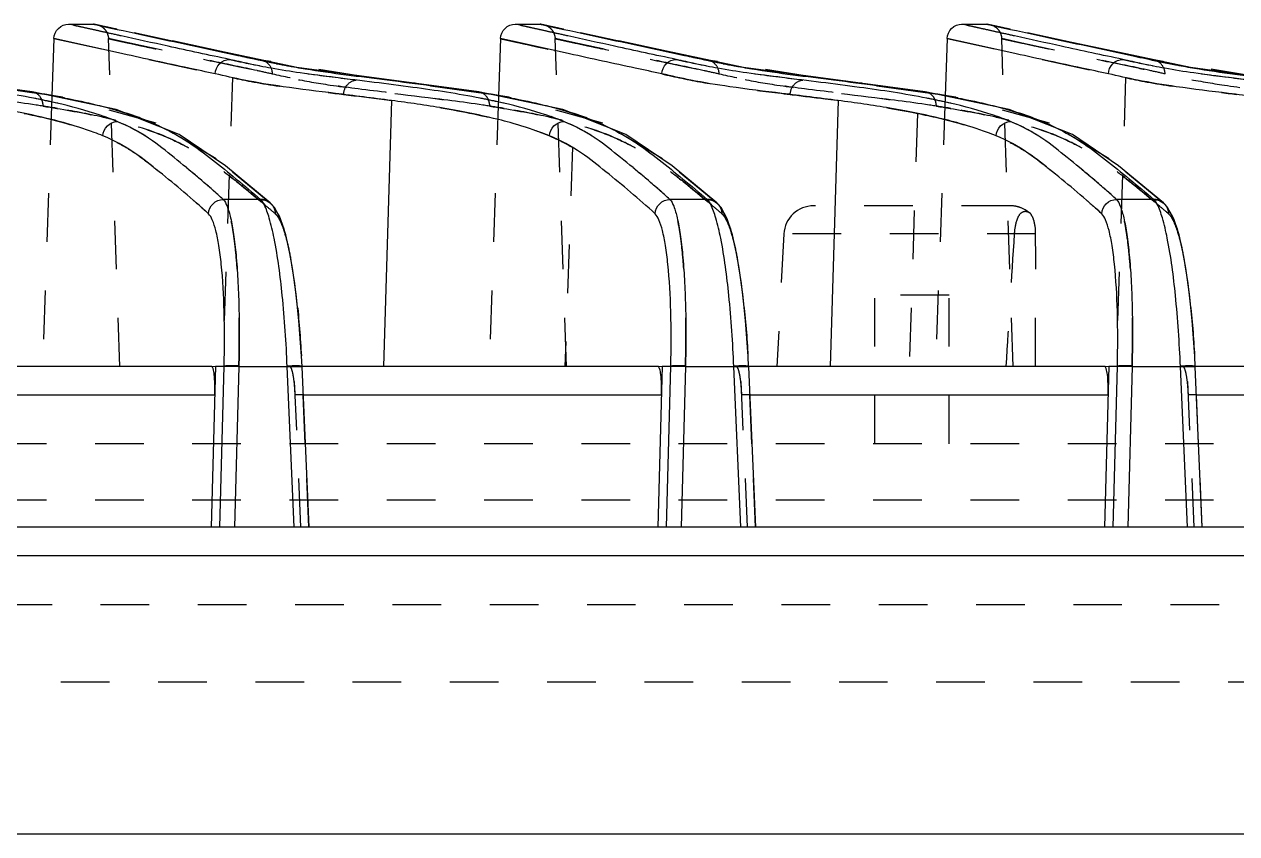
# Model space of a CAD drawing. Header units: millimetres. Extents: x -946 to 3963, y -10008 to 1396.
# Drawn here: x -6.55 to 34.17, y -150.87 to -123.67 of the extents above; entities that cross this region are included whole.
import ezdxf

# ---------------------------------------------------------------- set-up
doc = ezdxf.new("R2010")
doc.units = ezdxf.units.MM
doc.header["$LTSCALE"] = 16.335
doc.linetypes.add('HIDDEN', pattern=[0.2, 0.1, -0.1])
doc.layers.get('0').update_dxf_attribs({"linetype": 'CONTINUOUS'})
doc.layers.add('DEFAULT_2', color=8, linetype='HIDDEN')

msp = doc.modelspace()

# ---------------------------------------------------------------- linework, layer by layer
at = {"color": 7, "linetype": 'Continuous'}
for p, q in [((-5.057, -123.673), (-4.222, -123.673)), ((-4.81, -123.728), (-5.057, -123.673)), ((-4.28, -123.845), (-4.81, -123.728)), ((-3.998, -123.721), (-3.43, -123.845)), ((9.943, -123.673), (10.778, -123.673)), ((10.19, -123.728), (9.943, -123.673)), ((10.72, -123.845), (10.19, -123.728)), ((11.002, -123.721), (11.57, -123.845)), ((24.943, -123.673), (25.778, -123.673)), ((25.19, -123.728), (24.943, -123.673)), ((25.72, -123.845), (25.19, -123.728)), ((26.004, -123.721), (26.574, -123.845)), ((-5.556, -124.155), (-5.624, -126.087)), ((-5.305, -124.211), (-5.556, -124.155)), ((-4.181, -123.868), (-4.28, -123.845)), ((-3.293, -124.065), (-4.181, -123.868)), ((9.444, -124.155), (9.376, -126.087)), ((9.695, -124.211), (9.444, -124.155)), ((10.819, -123.868), (10.72, -123.845)), ((11.707, -124.065), (10.819, -123.868)), ((24.444, -124.155), (24.376, -126.087)), ((24.695, -124.211), (24.444, -124.155)), ((25.819, -123.868), (25.72, -123.845)), ((26.707, -124.065), (25.819, -123.868)), ((-4.997, -124.279), (-5.305, -124.211)), ((-3.237, -124.668), (-4.997, -124.279)), ((2.606, -125.123), (0.02, -124.579)), ((10.003, -124.279), (9.695, -124.211)), ((11.763, -124.668), (10.003, -124.279)), ((17.606, -125.123), (15.02, -124.579)), ((25.003, -124.279), (24.695, -124.211)), ((26.763, -124.668), (25.003, -124.279)), ((32.62, -125.125), (30.02, -124.579)), ((1.411, -124.877), (1.404, -124.876)), ((16.411, -124.877), (16.404, -124.876)), ((31.389, -124.872), (31.381, -124.871)), ((-6.289, -125.948), (-12.394, -125.123)), ((8.711, -125.948), (2.606, -125.123)), ((23.711, -125.948), (17.606, -125.123)), ((38.737, -125.953), (32.62, -125.125)), ((-6.29, -125.948), (-6.377, -125.945)), ((-5.623, -126.072), (-6.294, -125.978)), ((-6.29, -125.948), (-6.29, -125.948)), ((-3.468, -126.536), (-6.29, -125.948)), ((5.783, -126.236), (5.515, -135.172)), ((8.71, -125.948), (8.623, -125.945)), ((9.377, -126.072), (8.706, -125.978)), ((8.71, -125.948), (8.71, -125.948)), ((11.532, -126.536), (8.71, -125.948)), ((20.783, -126.236), (20.515, -135.172)), ((23.71, -125.948), (23.623, -125.945)), ((24.377, -126.072), (23.706, -125.978)), ((23.71, -125.948), (23.71, -125.948)), ((26.532, -126.536), (23.71, -125.948)), ((-1.349, -127.373), (-3.468, -126.536)), ((13.651, -127.373), (11.532, -126.536)), ((28.651, -127.373), (26.532, -126.536)), ((0.204, -128.433), (-1.349, -127.373)), ((15.204, -128.433), (13.651, -127.373)), ((30.204, -128.433), (28.651, -127.373)), ((1.711, -129.678), (0.204, -128.433)), ((16.711, -129.678), (15.204, -128.433)), ((31.711, -129.678), (30.204, -128.433)), ((1.384, -129.561), (0.13, -129.561)), ((1.703, -129.672), (1.711, -129.678)), ((16.384, -129.561), (15.13, -129.561)), ((16.703, -129.672), (16.711, -129.678)), ((31.384, -129.561), (30.13, -129.561)), ((31.703, -129.672), (31.711, -129.678)), ((-0.264, -135.172), (-12.222, -135.172)), ((-0.123, -135.162), (-0.272, -140.572)), ((-0.123, -135.162), (0.163, -135.162)), ((0.017, -140.572), (0.163, -135.162)), ((0.657, -135.173), (0.511, -140.572)), ((0.657, -135.173), (2.279, -135.173)), ((2.515, -140.572), (2.279, -135.173)), ((2.778, -135.168), (2.761, -134.822)), ((14.736, -135.172), (2.778, -135.172)), ((2.779, -135.179), (2.779, -135.179)), ((3.014, -140.572), (2.779, -135.179)), ((14.877, -135.162), (14.728, -140.572)), ((14.877, -135.162), (15.163, -135.162)), ((15.017, -140.572), (15.163, -135.162)), ((15.657, -135.173), (15.511, -140.572)), ((15.657, -135.173), (17.279, -135.173)), ((17.515, -140.572), (17.279, -135.173)), ((17.778, -135.168), (17.761, -134.822)), ((29.736, -135.172), (17.778, -135.172)), ((17.779, -135.179), (17.779, -135.179)), ((18.014, -140.572), (17.779, -135.179)), ((29.877, -135.162), (29.728, -140.572)), ((29.877, -135.162), (30.163, -135.162)), ((30.017, -140.572), (30.163, -135.162)), ((30.657, -135.173), (30.511, -140.572)), ((30.657, -135.173), (32.279, -135.173)), ((32.515, -140.572), (32.279, -135.173)), ((32.778, -135.168), (32.761, -134.822)), ((44.736, -135.172), (32.779, -135.172)), ((32.779, -135.179), (32.779, -135.179)), ((33.014, -140.572), (32.779, -135.179)), ((-12.18, -136.119), (-0.149, -136.119)), ((2.82, -136.119), (14.851, -136.119)), ((17.82, -136.119), (29.851, -136.119)), ((32.82, -136.119), (44.851, -136.119)), ((113.459, -140.572), (-62.541, -140.572)), ((-62.517, -141.519), (113.434, -141.519)), ((-169.738, -150.872), (312.413, -150.872))]:
    msp.add_line(p, q, dxfattribs=at)
for points in [[(2.177, -130.554), (2.017, -130.121), (1.821, -129.793), (1.703, -129.671)], [(17.177, -130.554), (17.017, -130.121), (16.821, -129.793), (16.703, -129.671)], [(32.177, -130.554), (32.017, -130.121), (31.821, -129.793), (31.703, -129.671)], [(2.761, -134.822), (2.687, -133.736), (2.585, -132.738), (2.463, -131.864), (2.325, -131.132), (2.177, -130.554)], [(17.761, -134.822), (17.687, -133.736), (17.585, -132.738), (17.463, -131.864), (17.325, -131.132), (17.177, -130.554)], [(32.761, -134.822), (32.687, -133.736), (32.585, -132.738), (32.463, -131.864), (32.325, -131.132), (32.177, -130.554)]]:
    msp.add_lwpolyline(points, dxfattribs=at)
for centre, radius, start, end in [((7.763, -95.279), 30.287, 258.8835, 259.586), ((22.763, -95.279), 30.287, 258.8835, 259.586), ((7.902, -94.512), 31.065, 259.5897, 260.7091), ((22.902, -94.512), 31.065, 259.5897, 260.7091), ((37.968, -94.163), 31.421, 259.6164, 260.7315), ((-12.058, -162.947), 37.436, 81.1189, 81.2704), ((-11.287, -158.095), 32.523, 79.3127, 81.1418), ((2.942, -162.947), 37.436, 81.1189, 81.2704), ((3.713, -158.095), 32.523, 79.3127, 81.1418), ((17.941, -162.948), 37.437, 81.1192, 81.2704), ((18.713, -158.096), 32.524, 79.3128, 81.1421)]:
    msp.add_arc(centre, radius, start, end, dxfattribs=at)
for points, knots in [([(-5.556, -124.155), (-5.552, -124.031), (-5.441, -123.774), (-5.182, -123.673), (-5.057, -123.673)], [0, 0, 0, 0, 0.500127, 1, 1, 1, 1]), ([(-4.222, -123.673), (-4.2, -123.673), (-4.126, -123.695), (-4.051, -123.709), (-3.998, -123.721)], [0, 0, 0, 0, 0.28563, 1, 1, 1, 1]), ([(9.444, -124.155), (9.448, -124.031), (9.559, -123.774), (9.818, -123.673), (9.943, -123.673)], [0, 0, 0, 0, 0.500126, 1, 1, 1, 1]), ([(10.778, -123.673), (10.8, -123.673), (10.874, -123.695), (10.949, -123.709), (11.002, -123.721)], [0, 0, 0, 0, 0.28563, 1, 1, 1, 1]), ([(24.444, -124.155), (24.448, -124.031), (24.559, -123.774), (24.818, -123.673), (24.943, -123.673)], [0, 0, 0, 0, 0.500127, 1, 1, 1, 1]), ([(25.778, -123.673), (25.8, -123.673), (25.875, -123.695), (25.95, -123.709), (26.004, -123.721)], [0, 0, 0, 0, 0.286029, 1, 1, 1, 1]), ([(-3.43, -123.845), (-2.897, -123.96), (-1.547, -124.258), (-0.193, -124.538), (0.624, -124.719)], [0, 0, 0, 0, 0.39435, 1, 1, 1, 1]), ([(0.342, -124.857), (-0.346, -124.708), (-1.559, -124.449), (-2.77, -124.181), (-3.293, -124.065)], [0, 0, 0, 0, 0.567555, 1, 1, 1, 1]), ([(11.57, -123.845), (12.103, -123.96), (13.453, -124.258), (14.807, -124.538), (15.624, -124.719)], [0, 0, 0, 0, 0.39435, 1, 1, 1, 1]), ([(15.342, -124.857), (14.654, -124.708), (13.441, -124.449), (12.23, -124.181), (11.707, -124.065)], [0, 0, 0, 0, 0.567555, 1, 1, 1, 1]), ([(26.574, -123.845), (27.109, -123.961), (28.463, -124.261), (29.82, -124.541), (30.641, -124.723)], [0, 0, 0, 0, 0.394217, 1, 1, 1, 1]), ([(30.342, -124.857), (29.654, -124.708), (28.441, -124.449), (27.23, -124.181), (26.707, -124.065)], [0, 0, 0, 0, 0.567555, 1, 1, 1, 1]), ([(-6.237, -126.158), (-6.986, -126.011), (-8.605, -125.765), (-10.626, -125.525), (-12.212, -125.322), (-13.183, -125.173), (-13.972, -125.012), (-14.439, -124.905), (-14.658, -124.857)], [0, 0, 0, 0, 0.268849, 0.575809, 0.716443, 0.831374, 0.921317, 1, 1, 1, 1]), ([(-0.14, -125.339), (-0.436, -125.275), (-1.469, -125.053), (-2.501, -124.83), (-3.237, -124.668)], [0, 0, 0, 0, 0.287003, 1, 1, 1, 1]), ([(-0.14, -125.339), (-0.134, -125.216), (-0.029, -124.967), (0.222, -124.859), (0.342, -124.857)], [0, 0, 0, 0, 0.505805, 1, 1, 1, 1]), ([(8.763, -126.158), (8.014, -126.011), (6.395, -125.765), (4.374, -125.525), (2.788, -125.322), (1.817, -125.173), (1.028, -125.012), (0.561, -124.905), (0.342, -124.857)], [0, 0, 0, 0, 0.268849, 0.575809, 0.716443, 0.831374, 0.921317, 1, 1, 1, 1]), ([(0.624, -124.719), (0.725, -124.741), (1.157, -124.838), (1.59, -124.931), (1.924, -124.997)], [0, 0, 0, 0, 0.231806, 1, 1, 1, 1]), ([(14.86, -125.339), (14.564, -125.275), (13.531, -125.053), (12.499, -124.83), (11.763, -124.668)], [0, 0, 0, 0, 0.287003, 1, 1, 1, 1]), ([(14.86, -125.339), (14.866, -125.216), (14.971, -124.967), (15.222, -124.859), (15.342, -124.857)], [0, 0, 0, 0, 0.505805, 1, 1, 1, 1]), ([(23.763, -126.158), (23.013, -126.011), (21.395, -125.765), (19.373, -125.525), (17.788, -125.322), (16.817, -125.173), (16.028, -125.012), (15.561, -124.905), (15.342, -124.857)], [0, 0, 0, 0, 0.268854, 0.575814, 0.716446, 0.831375, 0.921317, 1, 1, 1, 1]), ([(15.624, -124.719), (15.725, -124.741), (16.157, -124.838), (16.59, -124.931), (16.924, -124.997)], [0, 0, 0, 0, 0.231806, 1, 1, 1, 1]), ([(29.86, -125.339), (29.564, -125.275), (28.531, -125.053), (27.499, -124.83), (26.763, -124.668)], [0, 0, 0, 0, 0.287003, 1, 1, 1, 1]), ([(29.86, -125.339), (29.866, -125.216), (29.971, -124.967), (30.222, -124.859), (30.342, -124.857)], [0, 0, 0, 0, 0.505805, 1, 1, 1, 1]), ([(38.789, -126.163), (38.039, -126.015), (36.417, -125.768), (34.391, -125.527), (32.799, -125.324), (31.824, -125.174), (31.03, -125.012), (30.562, -124.905), (30.342, -124.857)], [0, 0, 0, 0, 0.268169, 0.575167, 0.716046, 0.831239, 0.92129, 1, 1, 1, 1]), ([(30.641, -124.723), (30.765, -124.75), (31.318, -124.874), (31.873, -124.99), (32.305, -125.069)], [0, 0, 0, 0, 0.224691, 1, 1, 1, 1]), ([(-12.113, -125.17), (-11.202, -125.319), (-9.284, -125.542), (-7.373, -125.805), (-6.377, -125.945)], [0, 0, 0, 0, 0.478545, 1, 1, 1, 1]), ([(5.782, -126.235), (5.155, -126.152), (3.941, -126.003), (2.287, -125.803), (0.94, -125.584), (0.185, -125.41), (-0.14, -125.339)], [0, 0, 0, 0, 0.316917, 0.612326, 0.833562, 1, 1, 1, 1]), ([(2.887, -125.17), (3.798, -125.319), (5.716, -125.542), (7.627, -125.805), (8.623, -125.945)], [0, 0, 0, 0, 0.478545, 1, 1, 1, 1]), ([(20.782, -126.235), (20.155, -126.152), (18.941, -126.003), (17.287, -125.803), (15.94, -125.584), (15.185, -125.41), (14.86, -125.339)], [0, 0, 0, 0, 0.316917, 0.612326, 0.833562, 1, 1, 1, 1]), ([(17.887, -125.17), (18.798, -125.319), (20.716, -125.542), (22.627, -125.805), (23.623, -125.945)], [0, 0, 0, 0, 0.478545, 1, 1, 1, 1]), ([(35.782, -126.235), (35.155, -126.152), (33.941, -126.003), (32.287, -125.803), (30.94, -125.584), (30.185, -125.41), (29.86, -125.339)], [0, 0, 0, 0, 0.316917, 0.612326, 0.833561, 1, 1, 1, 1]), ([(32.907, -125.173), (33.821, -125.323), (35.74, -125.545), (37.653, -125.809), (38.65, -125.949)], [0, 0, 0, 0, 0.479095, 1, 1, 1, 1]), ([(-5.292, -126.363), (-5.366, -126.345), (-5.68, -126.272), (-5.996, -126.205), (-6.237, -126.158)], [0, 0, 0, 0, 0.237703, 1, 1, 1, 1]), ([(-5.256, -126.136), (-5.133, -126.159), (-4.679, -126.249), (-4.226, -126.352), (-3.899, -126.437)], [0, 0, 0, 0, 0.269618, 1, 1, 1, 1]), ([(8.023, -126.584), (7.854, -126.552), (7.11, -126.419), (6.361, -126.312), (5.782, -126.235)], [0, 0, 0, 0, 0.227666, 1, 1, 1, 1]), ([(9.708, -126.363), (9.634, -126.345), (9.32, -126.272), (9.004, -126.205), (8.763, -126.158)], [0, 0, 0, 0, 0.237703, 1, 1, 1, 1]), ([(9.744, -126.136), (9.867, -126.159), (10.321, -126.249), (10.774, -126.352), (11.101, -126.437)], [0, 0, 0, 0, 0.269618, 1, 1, 1, 1]), ([(23.023, -126.584), (22.854, -126.552), (22.11, -126.419), (21.361, -126.312), (20.782, -126.235)], [0, 0, 0, 0, 0.227666, 1, 1, 1, 1]), ([(24.708, -126.363), (24.634, -126.345), (24.32, -126.272), (24.004, -126.205), (23.763, -126.158)], [0, 0, 0, 0, 0.237701, 1, 1, 1, 1]), ([(24.744, -126.136), (24.867, -126.159), (25.321, -126.249), (25.774, -126.352), (26.101, -126.437)], [0, 0, 0, 0, 0.269618, 1, 1, 1, 1]), ([(-5.231, -126.979), (-5.362, -126.943), (-5.939, -126.793), (-6.523, -126.669), (-6.977, -126.584)], [0, 0, 0, 0, 0.226596, 1, 1, 1, 1]), ([(-3.426, -126.943), (-3.557, -126.889), (-4.166, -126.657), (-4.796, -126.481), (-5.292, -126.363)], [0, 0, 0, 0, 0.217484, 1, 1, 1, 1]), ([(-3.899, -126.437), (-3.79, -126.465), (-3.389, -126.574), (-2.994, -126.7), (-2.71, -126.804)], [0, 0, 0, 0, 0.272323, 1, 1, 1, 1]), ([(9.769, -126.979), (9.638, -126.943), (9.061, -126.793), (8.477, -126.669), (8.023, -126.584)], [0, 0, 0, 0, 0.226596, 1, 1, 1, 1]), ([(11.574, -126.943), (11.443, -126.889), (10.834, -126.657), (10.204, -126.481), (9.708, -126.363)], [0, 0, 0, 0, 0.217484, 1, 1, 1, 1]), ([(11.101, -126.437), (11.21, -126.465), (11.611, -126.574), (12.006, -126.7), (12.29, -126.804)], [0, 0, 0, 0, 0.272323, 1, 1, 1, 1]), ([(24.769, -126.979), (24.638, -126.943), (24.061, -126.793), (23.477, -126.669), (23.023, -126.584)], [0, 0, 0, 0, 0.226596, 1, 1, 1, 1]), ([(26.574, -126.943), (26.443, -126.889), (25.834, -126.657), (25.204, -126.481), (24.708, -126.363)], [0, 0, 0, 0, 0.217484, 1, 1, 1, 1]), ([(26.101, -126.437), (26.21, -126.465), (26.611, -126.574), (27.006, -126.7), (27.29, -126.804)], [0, 0, 0, 0, 0.272323, 1, 1, 1, 1]), ([(-3.912, -127.423), (-4.008, -127.383), (-4.441, -127.213), (-4.885, -127.075), (-5.231, -126.979)], [0, 0, 0, 0, 0.225465, 1, 1, 1, 1]), ([(-3.912, -127.423), (-3.905, -127.3), (-3.797, -127.053), (-3.547, -126.946), (-3.426, -126.943)], [0, 0, 0, 0, 0.504014, 1, 1, 1, 1]), ([(0.13, -129.561), (-0.14, -129.313), (-0.682, -128.834), (-1.513, -128.159), (-2.376, -127.456), (-3.049, -127.098), (-3.426, -126.943)], [0, 0, 0, 0, 0.248202, 0.489414, 0.72395, 1, 1, 1, 1]), ([(-2.71, -126.804), (-2.653, -126.825), (-2.437, -126.907), (-2.224, -126.997), (-2.069, -127.068)], [0, 0, 0, 0, 0.263344, 1, 1, 1, 1]), ([(11.088, -127.423), (10.992, -127.383), (10.559, -127.213), (10.115, -127.075), (9.769, -126.979)], [0, 0, 0, 0, 0.225465, 1, 1, 1, 1]), ([(11.088, -127.423), (11.095, -127.3), (11.203, -127.053), (11.453, -126.946), (11.574, -126.943)], [0, 0, 0, 0, 0.504014, 1, 1, 1, 1]), ([(15.13, -129.561), (14.86, -129.313), (14.318, -128.834), (13.487, -128.159), (12.624, -127.456), (11.951, -127.098), (11.574, -126.943)], [0, 0, 0, 0, 0.248202, 0.489414, 0.72395, 1, 1, 1, 1]), ([(12.29, -126.804), (12.347, -126.825), (12.563, -126.907), (12.776, -126.997), (12.931, -127.068)], [0, 0, 0, 0, 0.263344, 1, 1, 1, 1]), ([(26.088, -127.423), (25.992, -127.383), (25.559, -127.213), (25.115, -127.075), (24.769, -126.979)], [0, 0, 0, 0, 0.225465, 1, 1, 1, 1]), ([(26.088, -127.423), (26.095, -127.3), (26.203, -127.053), (26.453, -126.946), (26.574, -126.943)], [0, 0, 0, 0, 0.504014, 1, 1, 1, 1]), ([(30.13, -129.561), (29.86, -129.313), (29.318, -128.834), (28.487, -128.159), (27.624, -127.456), (26.951, -127.098), (26.574, -126.943)], [0, 0, 0, 0, 0.248202, 0.489414, 0.72395, 1, 1, 1, 1]), ([(27.29, -126.804), (27.347, -126.825), (27.563, -126.907), (27.776, -126.997), (27.931, -127.068)], [0, 0, 0, 0, 0.263344, 1, 1, 1, 1]), ([(-0.364, -130.039), (-0.634, -129.791), (-1.177, -129.312), (-2.007, -128.638), (-2.868, -127.937), (-3.537, -127.579), (-3.912, -127.423)], [0, 0, 0, 0, 0.24859, 0.490225, 0.724923, 1, 1, 1, 1]), ([(-2.069, -127.068), (-1.72, -127.228), (-1.082, -127.581), (-0.226, -128.223), (0.58, -128.879), (1.117, -129.327), (1.384, -129.561)], [0, 0, 0, 0, 0.269558, 0.509562, 0.750407, 1, 1, 1, 1]), ([(14.636, -130.039), (14.366, -129.791), (13.823, -129.312), (12.993, -128.638), (12.132, -127.937), (11.463, -127.579), (11.088, -127.423)], [0, 0, 0, 0, 0.24859, 0.490225, 0.724923, 1, 1, 1, 1]), ([(12.931, -127.068), (13.28, -127.228), (13.918, -127.581), (14.774, -128.223), (15.58, -128.879), (16.117, -129.327), (16.384, -129.561)], [0, 0, 0, 0, 0.269558, 0.509562, 0.750407, 1, 1, 1, 1]), ([(29.636, -130.039), (29.366, -129.791), (28.823, -129.312), (27.993, -128.638), (27.132, -127.937), (26.463, -127.579), (26.088, -127.423)], [0, 0, 0, 0, 0.24859, 0.490225, 0.724923, 1, 1, 1, 1]), ([(27.931, -127.068), (28.28, -127.228), (28.918, -127.581), (29.774, -128.223), (30.58, -128.879), (31.117, -129.327), (31.384, -129.561)], [0, 0, 0, 0, 0.269558, 0.509562, 0.750407, 1, 1, 1, 1]), ([(-0.364, -130.039), (-0.357, -129.916), (-0.246, -129.667), (0.007, -129.563), (0.13, -129.561)], [0, 0, 0, 0, 0.500358, 1, 1, 1, 1]), ([(0.13, -129.561), (0.191, -129.622), (0.287, -129.831), (0.396, -130.222), (0.491, -130.772), (0.57, -131.462), (0.627, -132.273), (0.676, -133.524), (0.673, -134.501), (0.657, -135.173)], [0, 0, 0, 0, 0.045467, 0.117394, 0.215709, 0.339179, 0.484153, 0.645348, 1, 1, 1, 1]), ([(1.505, -129.733), (1.495, -129.715), (1.461, -129.654), (1.42, -129.595), (1.384, -129.561)], [0, 0, 0, 0, 0.294118, 1, 1, 1, 1]), ([(1.384, -129.561), (1.411, -129.561), (1.525, -129.57), (1.636, -129.617), (1.703, -129.672)], [0, 0, 0, 0, 0.239041, 1, 1, 1, 1]), ([(1.839, -130.861), (1.793, -130.634), (1.705, -130.251), (1.579, -129.876), (1.505, -129.733)], [0, 0, 0, 0, 0.589777, 1, 1, 1, 1]), ([(14.636, -130.039), (14.643, -129.916), (14.754, -129.667), (15.007, -129.563), (15.13, -129.561)], [0, 0, 0, 0, 0.500358, 1, 1, 1, 1]), ([(15.13, -129.561), (15.191, -129.622), (15.287, -129.831), (15.396, -130.222), (15.491, -130.772), (15.57, -131.462), (15.627, -132.273), (15.676, -133.524), (15.673, -134.501), (15.657, -135.173)], [0, 0, 0, 0, 0.045467, 0.117394, 0.215709, 0.339179, 0.484153, 0.645348, 1, 1, 1, 1]), ([(16.505, -129.733), (16.495, -129.715), (16.461, -129.654), (16.42, -129.595), (16.384, -129.561)], [0, 0, 0, 0, 0.294118, 1, 1, 1, 1]), ([(16.384, -129.561), (16.411, -129.561), (16.525, -129.57), (16.636, -129.617), (16.703, -129.672)], [0, 0, 0, 0, 0.239041, 1, 1, 1, 1]), ([(16.839, -130.861), (16.793, -130.634), (16.705, -130.251), (16.579, -129.876), (16.505, -129.733)], [0, 0, 0, 0, 0.589777, 1, 1, 1, 1]), ([(29.636, -130.039), (29.643, -129.916), (29.754, -129.667), (30.007, -129.563), (30.13, -129.561)], [0, 0, 0, 0, 0.500358, 1, 1, 1, 1]), ([(30.13, -129.561), (30.191, -129.622), (30.287, -129.831), (30.396, -130.222), (30.491, -130.772), (30.57, -131.462), (30.627, -132.273), (30.676, -133.524), (30.673, -134.501), (30.657, -135.173)], [0, 0, 0, 0, 0.045467, 0.117394, 0.215709, 0.339179, 0.484153, 0.645348, 1, 1, 1, 1]), ([(31.384, -129.561), (31.411, -129.561), (31.525, -129.57), (31.636, -129.617), (31.703, -129.672)], [0, 0, 0, 0, 0.239041, 1, 1, 1, 1]), ([(31.5, -129.724), (31.491, -129.707), (31.458, -129.649), (31.419, -129.593), (31.384, -129.561)], [0, 0, 0, 0, 0.292687, 1, 1, 1, 1]), ([(31.839, -130.861), (31.793, -130.631), (31.704, -130.246), (31.576, -129.867), (31.5, -129.724)], [0, 0, 0, 0, 0.591447, 1, 1, 1, 1]), ([(0.163, -135.162), (0.178, -134.548), (0.181, -133.405), (0.108, -132.049), (-0.004, -131.144), (-0.1, -130.643), (-0.208, -130.284), (-0.307, -130.096), (-0.365, -130.039)], [0, 0, 0, 0, 0.354503, 0.659741, 0.782637, 0.881127, 0.953254, 1, 1, 1, 1]), ([(15.163, -135.162), (15.178, -134.548), (15.181, -133.405), (15.108, -132.049), (14.996, -131.144), (14.9, -130.643), (14.792, -130.284), (14.693, -130.096), (14.635, -130.039)], [0, 0, 0, 0, 0.354503, 0.659741, 0.782637, 0.881127, 0.953254, 1, 1, 1, 1]), ([(30.163, -135.162), (30.178, -134.548), (30.181, -133.405), (30.108, -132.049), (29.996, -131.144), (29.9, -130.643), (29.792, -130.284), (29.693, -130.096), (29.635, -130.039)], [0, 0, 0, 0, 0.354503, 0.659741, 0.782637, 0.881127, 0.953254, 1, 1, 1, 1]), ([(2.279, -135.173), (2.247, -134.375), (2.15, -132.932), (1.966, -131.495), (1.839, -130.861)], [0, 0, 0, 0, 0.552233, 1, 1, 1, 1]), ([(17.279, -135.173), (17.247, -134.375), (17.15, -132.932), (16.966, -131.495), (16.839, -130.861)], [0, 0, 0, 0, 0.552233, 1, 1, 1, 1]), ([(32.279, -135.173), (32.247, -134.375), (32.15, -132.932), (31.966, -131.495), (31.839, -130.861)], [0, 0, 0, 0, 0.552233, 1, 1, 1, 1]), ([(-0.149, -136.119), (-0.146, -135.997), (-0.146, -135.771), (-0.163, -135.479), (-0.195, -135.287), (-0.228, -135.196), (-0.253, -135.172), (-0.264, -135.172)], [0, 0, 0, 0, 0.37769, 0.694682, 0.906647, 0.966633, 1, 1, 1, 1]), ([(0.657, -135.15), (0.601, -135.148), (0.493, -135.147), (0.345, -135.147), (0.237, -135.153), (0.18, -135.156), (0.163, -135.162)], [0, 0, 0, 0, 0.340385, 0.65881, 0.889712, 1, 1, 1, 1]), ([(2.778, -135.168), (2.778, -135.164), (2.76, -135.162), (2.735, -135.158), (2.685, -135.155), (2.592, -135.153), (2.453, -135.155), (2.338, -135.158), (2.279, -135.161)], [0, 0, 0, 0, 0.021445, 0.079467, 0.175833, 0.30753, 0.643365, 1, 1, 1, 1]), ([(14.851, -136.119), (14.854, -135.997), (14.854, -135.771), (14.837, -135.479), (14.805, -135.287), (14.772, -135.196), (14.747, -135.172), (14.736, -135.172)], [0, 0, 0, 0, 0.37769, 0.694682, 0.906647, 0.966633, 1, 1, 1, 1]), ([(15.657, -135.15), (15.601, -135.148), (15.493, -135.147), (15.345, -135.147), (15.237, -135.153), (15.18, -135.156), (15.163, -135.162)], [0, 0, 0, 0, 0.340385, 0.65881, 0.889712, 1, 1, 1, 1]), ([(17.778, -135.168), (17.778, -135.164), (17.76, -135.162), (17.735, -135.158), (17.685, -135.155), (17.592, -135.153), (17.453, -135.155), (17.338, -135.158), (17.279, -135.161)], [0, 0, 0, 0, 0.021445, 0.079467, 0.175833, 0.30753, 0.643365, 1, 1, 1, 1]), ([(29.851, -136.119), (29.854, -135.997), (29.854, -135.771), (29.837, -135.479), (29.805, -135.287), (29.772, -135.196), (29.747, -135.172), (29.736, -135.172)], [0, 0, 0, 0, 0.37769, 0.694682, 0.906647, 0.966633, 1, 1, 1, 1]), ([(30.657, -135.15), (30.601, -135.148), (30.493, -135.147), (30.345, -135.147), (30.237, -135.153), (30.18, -135.156), (30.163, -135.162)], [0, 0, 0, 0, 0.340385, 0.65881, 0.889712, 1, 1, 1, 1]), ([(32.778, -135.168), (32.778, -135.164), (32.76, -135.162), (32.735, -135.158), (32.685, -135.155), (32.592, -135.153), (32.453, -135.155), (32.338, -135.158), (32.279, -135.161)], [0, 0, 0, 0, 0.021445, 0.079467, 0.175833, 0.30753, 0.643365, 1, 1, 1, 1])]:
    msp.add_open_spline(points, degree=3, knots=knots, dxfattribs=at)
at = {"layer": 'DEFAULT_2', "color": 8, "linetype": 'HIDDEN'}
for p, q in [((-4.222, -123.673), (-4.121, -123.684)), ((-1.268, -124.304), (-4.121, -123.684)), ((10.778, -123.673), (10.879, -123.684)), ((13.732, -124.304), (10.879, -123.684)), ((25.778, -123.673), (25.879, -123.684)), ((28.738, -124.305), (25.879, -123.684)), ((-5.556, -124.155), (0.434, -125.466)), ((-3.338, -135.172), (-3.723, -124.155)), ((-3.059, -124.3), (-3.723, -124.155)), ((0.02, -124.579), (-1.781, -124.192)), ((11.662, -135.172), (11.277, -124.155)), ((11.941, -124.3), (11.277, -124.155)), ((15.02, -124.579), (13.219, -124.192)), ((24.444, -124.155), (30.434, -125.466)), ((26.662, -135.172), (26.277, -124.155)), ((26.907, -124.293), (26.277, -124.155)), ((30.02, -124.579), (28.209, -124.19)), ((1.404, -124.876), (1.302, -124.865)), ((4.953, -125.451), (1.404, -124.876)), ((16.404, -124.876), (16.302, -124.865)), ((19.953, -125.451), (16.404, -124.876)), ((31.381, -124.871), (31.278, -124.86)), ((34.926, -125.447), (31.382, -124.871)), ((-6.294, -125.978), (-10.047, -125.451)), ((0.44, -125.466), (0.115, -135.172)), ((8.706, -125.978), (4.953, -125.451)), ((23.706, -125.978), (19.953, -125.451)), ((30.44, -125.466), (30.115, -135.172)), ((-5.624, -126.087), (-5.941, -135.172)), ((-5.269, -126.122), (-5.623, -126.072)), ((-2.122, -127), (-5.269, -126.122)), ((9.376, -126.087), (9.059, -135.172)), ((9.731, -126.122), (9.377, -126.072)), ((12.878, -127), (9.731, -126.122)), ((24.376, -126.087), (24.059, -135.172)), ((24.731, -126.122), (24.377, -126.072)), ((27.878, -127), (24.731, -126.122)), ((-0.11, -128.191), (-2.122, -127)), ((14.89, -128.191), (12.878, -127)), ((23.445, -126.668), (23.173, -135.172)), ((29.89, -128.191), (27.878, -127)), ((11.857, -127.806), (11.604, -135.172)), ((1.712, -129.679), (-0.11, -128.191)), ((16.712, -129.679), (14.89, -128.191)), ((31.712, -129.679), (29.89, -128.191)), ((1.701, -129.669), (1.711, -129.679)), ((1.85, -129.829), (1.701, -129.669)), ((16.701, -129.669), (16.711, -129.679)), ((16.85, -129.829), (16.701, -129.669)), ((26.562, -129.772), (19.96, -129.772)), ((31.85, -129.829), (31.701, -129.669)), ((31.701, -129.669), (31.711, -129.679)), ((18.961, -130.719), (18.728, -135.172)), ((27.417, -130.719), (18.961, -130.719)), ((22.011, -137.772), (22.011, -132.772)), ((24.511, -132.772), (22.011, -132.772)), ((24.511, -137.772), (24.511, -132.772)), ((2.761, -134.822), (2.753, -134.678)), ((17.761, -134.822), (17.753, -134.678)), ((32.761, -134.822), (32.753, -134.678)), ((-0.264, -135.172), (-0.123, -135.162)), ((-0.123, -135.162), (0.163, -135.162)), ((0.163, -135.162), (0.657, -135.173)), ((2.279, -135.173), (2.365, -135.172)), ((2.279, -135.173), (2.778, -135.172)), ((2.74, -140.572), (2.507, -135.173)), ((2.773, -135.173), (2.507, -135.173)), ((2.886, -137.772), (2.773, -135.173)), ((2.773, -135.183), (2.779, -135.179)), ((2.773, -135.183), (2.779, -135.179)), ((14.736, -135.172), (14.877, -135.162)), ((14.877, -135.162), (15.163, -135.162)), ((15.163, -135.162), (15.657, -135.173)), ((17.279, -135.173), (17.365, -135.172)), ((17.279, -135.173), (17.778, -135.172)), ((17.74, -140.572), (17.507, -135.173)), ((17.773, -135.173), (17.507, -135.173)), ((17.886, -137.772), (17.773, -135.173)), ((17.773, -135.183), (17.779, -135.179)), ((17.773, -135.183), (17.779, -135.179)), ((29.736, -135.172), (29.877, -135.162)), ((29.877, -135.162), (30.163, -135.162)), ((30.163, -135.162), (30.657, -135.173)), ((32.279, -135.173), (32.365, -135.172)), ((32.279, -135.173), (32.779, -135.172)), ((32.74, -140.572), (32.507, -135.173)), ((32.773, -135.173), (32.507, -135.173)), ((32.886, -137.772), (32.773, -135.173)), ((32.773, -135.183), (32.779, -135.179)), ((32.773, -135.183), (32.779, -135.179)), ((2.82, -136.119), (2.548, -136.119)), ((17.82, -136.119), (17.548, -136.119)), ((32.82, -136.119), (32.548, -136.119)), ((141.207, -137.772), (-150.426, -137.772)), ((3.009, -140.572), (2.886, -137.772)), ((18.009, -140.572), (17.886, -137.772)), ((33.009, -140.572), (32.886, -137.772)), ((141.207, -139.667), (-84.794, -139.667)), ((-167.336, -143.172), (243.857, -143.172)), ((-162.139, -145.772), (238.661, -145.772))]:
    msp.add_line(p, q, dxfattribs=at)
for points in [[(2.753, -134.678), (2.663, -133.469), (2.541, -132.387), (2.395, -131.474), (2.233, -130.749), (2.058, -130.216), (1.85, -129.829)], [(17.753, -134.678), (17.663, -133.469), (17.541, -132.387), (17.395, -131.474), (17.233, -130.749), (17.058, -130.216), (16.85, -129.829)], [(32.753, -134.678), (32.663, -133.469), (32.541, -132.387), (32.395, -131.474), (32.233, -130.749), (32.058, -130.216), (31.85, -129.829)]]:
    msp.add_lwpolyline(points, dxfattribs=at)
for centre, radius, start, end in [((-10.217, -177.869), 53.876, 77.1248, 77.684), ((4.816, -177.721), 53.725, 77.1243, 77.677), ((20.236, -175.78), 51.739, 77.124, 77.7095), ((-11.908, -165.389), 39.423, 80.5494, 81.5961), ((3.092, -165.389), 39.423, 80.5494, 81.5961), ((18.091, -165.391), 39.425, 80.5495, 81.5964), ((1.394, -130.047), 0.486, 50.9434, 91.174), ((-69.264, -213.217), 109.452, 49.45931, 49.65212), ((16.394, -130.047), 0.486, 50.9434, 91.174), ((-54.264, -213.217), 109.452, 49.45931, 49.65212), ((19.96, -130.772), 1, 90, 177), ((26.562, -130.772), 1, 46.5, 90), ((31.394, -130.047), 0.486, 50.9434, 91.174), ((-39.264, -213.217), 109.452, 49.45931, 49.65212), ((524.258, -164.074), 498.677, 176.16483, 176.67738), ((501.736, -162.666), 476.111, 176.15268, 176.68953), ((-470.402, -132.183), 497.821, 359.65602, 0.16846), ((-444.054, -132.224), 471.473, 359.6417, 0.18278)]:
    msp.add_arc(centre, radius, start, end, dxfattribs=at)
for points, knots in [([(-3.294, -124.065), (-3.467, -124.027), (-3.766, -123.96), (-4.168, -123.87), (-4.484, -123.801), (-4.713, -123.749), (-4.917, -123.706), (-4.965, -123.69), (-5.068, -123.673), (-5.057, -123.673)], [0, 0, 0, 0, 0.294165, 0.509214, 0.686638, 0.823569, 0.92137, 0.980737, 1, 1, 1, 1]), ([(-3.43, -123.845), (-3.511, -123.828), (-3.658, -123.796), (-3.856, -123.752), (-4.009, -123.72), (-4.118, -123.694), (-4.185, -123.683), (-4.213, -123.673), (-4.221, -123.673)], [0, 0, 0, 0, 0.308301, 0.556967, 0.750599, 0.889068, 0.972245, 1, 1, 1, 1]), ([(-4.119, -123.685), (-4.055, -123.699), (-3.93, -123.751), (-3.836, -123.849), (-3.801, -123.906)], [0, 0, 0, 0, 0.496405, 1, 1, 1, 1]), ([(11.706, -124.065), (11.533, -124.027), (11.234, -123.96), (10.832, -123.87), (10.516, -123.801), (10.287, -123.749), (10.083, -123.706), (10.035, -123.69), (9.932, -123.673), (9.943, -123.673)], [0, 0, 0, 0, 0.294165, 0.509214, 0.686638, 0.823569, 0.92137, 0.980737, 1, 1, 1, 1]), ([(11.57, -123.845), (11.489, -123.828), (11.342, -123.796), (11.144, -123.752), (10.991, -123.72), (10.882, -123.694), (10.815, -123.683), (10.787, -123.673), (10.779, -123.673)], [0, 0, 0, 0, 0.308301, 0.556967, 0.750599, 0.889068, 0.972245, 1, 1, 1, 1]), ([(10.881, -123.685), (10.945, -123.699), (11.07, -123.751), (11.164, -123.849), (11.199, -123.906)], [0, 0, 0, 0, 0.496405, 1, 1, 1, 1]), ([(26.707, -124.065), (26.533, -124.027), (26.234, -123.96), (25.832, -123.87), (25.516, -123.801), (25.287, -123.749), (25.083, -123.706), (25.035, -123.69), (24.932, -123.673), (24.943, -123.673)], [0, 0, 0, 0, 0.294167, 0.509215, 0.686639, 0.823569, 0.92137, 0.980737, 1, 1, 1, 1]), ([(26.574, -123.846), (26.57, -123.845), (26.487, -123.827), (26.338, -123.795), (26.142, -123.752), (25.99, -123.72), (25.881, -123.694), (25.815, -123.683), (25.787, -123.673), (25.779, -123.673)], [0, 0, 0, 0, 0.014268, 0.315012, 0.561271, 0.753025, 0.890149, 0.972516, 1, 1, 1, 1]), ([(25.881, -123.685), (25.945, -123.699), (26.07, -123.751), (26.164, -123.849), (26.199, -123.906)], [0, 0, 0, 0, 0.4964, 1, 1, 1, 1]), ([(-18.723, -124.155), (-18.723, -124.155), (-18.716, -124.158), (-18.711, -124.157), (-18.696, -124.162), (-18.667, -124.167), (-18.617, -124.179), (-18.54, -124.195), (-18.442, -124.217), (-18.322, -124.243), (-18.18, -124.274), (-17.947, -124.325), (-17.603, -124.399), (-17.127, -124.503), (-16.567, -124.625), (-15.919, -124.766), (-15.18, -124.925), (-14.356, -125.096), (-13.463, -125.287), (-12.436, -125.528), (-11.136, -125.746), (-8.926, -126.023), (-7.137, -126.237), (-5.917, -126.425)], [0, 0, 0, 0, 0.000215, 0.00086, 0.001936, 0.003441, 0.007742, 0.013762, 0.021499, 0.030954, 0.042125, 0.055003, 0.085821, 0.123289, 0.167304, 0.21802, 0.275957, 0.34164, 0.411913, 0.486503, 0.584798, 0.715451, 1, 1, 1, 1]), ([(-3.801, -123.906), (-3.789, -123.925), (-3.748, -124.003), (-3.725, -124.091), (-3.723, -124.155)], [0, 0, 0, 0, 0.261141, 1, 1, 1, 1]), ([(-3.723, -124.155), (-3.723, -124.154), (-3.716, -124.158), (-3.711, -124.157), (-3.696, -124.162), (-3.667, -124.167), (-3.617, -124.179), (-3.54, -124.195), (-3.442, -124.217), (-3.322, -124.243), (-3.18, -124.274), (-2.947, -124.325), (-2.603, -124.399), (-2.127, -124.503), (-1.567, -124.625), (-0.919, -124.766), (-0.18, -124.925), (0.644, -125.096), (1.537, -125.287), (2.564, -125.528), (3.864, -125.746), (6.074, -126.023), (7.863, -126.237), (9.083, -126.425)], [0, 0, 0, 0, 0.000215, 0.00086, 0.001936, 0.003441, 0.007742, 0.013762, 0.021499, 0.030954, 0.042125, 0.055003, 0.085821, 0.123289, 0.167304, 0.21802, 0.275957, 0.34164, 0.411913, 0.486503, 0.584798, 0.715451, 1, 1, 1, 1]), ([(9.444, -124.155), (9.444, -124.152), (9.455, -124.16), (9.464, -124.159), (9.489, -124.166), (9.527, -124.174), (9.589, -124.188), (9.667, -124.205), (9.762, -124.226), (9.875, -124.251), (10.059, -124.292), (10.333, -124.353), (10.713, -124.437), (11.161, -124.535), (11.518, -124.614), (11.727, -124.66), (11.763, -124.668)], [0, 0, 0, 0, 0.00376, 0.008456, 0.015028, 0.033791, 0.060033, 0.093739, 0.134894, 0.183482, 0.23949, 0.373703, 0.537411, 0.730495, 0.952848, 1, 1, 1, 1]), ([(11.199, -123.906), (11.211, -123.925), (11.252, -124.003), (11.275, -124.091), (11.277, -124.155)], [0, 0, 0, 0, 0.261141, 1, 1, 1, 1]), ([(11.277, -124.155), (11.276, -124.152), (11.292, -124.16), (11.303, -124.16), (11.334, -124.169), (11.383, -124.178), (11.46, -124.196), (11.558, -124.217), (11.678, -124.243), (11.82, -124.274), (12.053, -124.325), (12.397, -124.399), (12.873, -124.503), (13.433, -124.625), (14.081, -124.766), (14.82, -124.925), (15.644, -125.096), (16.537, -125.287), (17.564, -125.528), (18.864, -125.746), (21.074, -126.023), (22.863, -126.237), (24.083, -126.425)], [0, 0, 0, 0, 0.00086, 0.001936, 0.003441, 0.007742, 0.013762, 0.021499, 0.030954, 0.042125, 0.055003, 0.085821, 0.123289, 0.167304, 0.21802, 0.275957, 0.34164, 0.411913, 0.486503, 0.584798, 0.715451, 1, 1, 1, 1]), ([(26.199, -123.906), (26.211, -123.925), (26.252, -124.003), (26.275, -124.091), (26.277, -124.155)], [0, 0, 0, 0, 0.261146, 1, 1, 1, 1]), ([(26.277, -124.155), (26.277, -124.154), (26.284, -124.158), (26.289, -124.157), (26.304, -124.162), (26.333, -124.167), (26.384, -124.179), (26.46, -124.195), (26.559, -124.217), (26.68, -124.243), (26.822, -124.275), (27.056, -124.325), (27.401, -124.4), (27.878, -124.504), (28.441, -124.627), (29.09, -124.768), (29.832, -124.927), (30.658, -125.098), (31.553, -125.291), (32.585, -125.533), (33.891, -125.749), (36.103, -126.027), (37.891, -126.241), (39.109, -126.429)], [0, 0, 0, 0, 0.000216, 0.000862, 0.001939, 0.003448, 0.007755, 0.013785, 0.021534, 0.031002, 0.042188, 0.055083, 0.08594, 0.123454, 0.167526, 0.218307, 0.276317, 0.342049, 0.412299, 0.487088, 0.58584, 0.716549, 1, 1, 1, 1]), ([(1.275, -125.232), (0.79, -125.126), (-0.101, -124.942), (-1.546, -124.63), (-2.504, -124.421), (-3.059, -124.3)], [0, 0, 0, 0, 0.336186, 0.615572, 1, 1, 1, 1]), ([(16.282, -125.234), (15.796, -125.128), (14.904, -124.943), (13.457, -124.63), (12.497, -124.422), (11.941, -124.3)], [0, 0, 0, 0, 0.33619, 0.615624, 1, 1, 1, 1]), ([(31.25, -125.227), (30.76, -125.12), (29.864, -124.935), (28.418, -124.622), (27.46, -124.414), (26.907, -124.293)], [0, 0, 0, 0, 0.338206, 0.617907, 1, 1, 1, 1]), ([(-2.07, -127.07), (-2.398, -126.919), (-3.449, -126.517), (-5.555, -126.044), (-8.396, -125.648), (-10.91, -125.358), (-12.692, -125.088), (-13.404, -124.942), (-13.698, -124.865)], [0, 0, 0, 0, 0.091144, 0.283471, 0.544289, 0.816314, 0.923109, 1, 1, 1, 1]), ([(4.592, -125.551), (4.059, -125.488), (3.098, -125.368), (1.808, -125.168), (0.926, -124.993), (0.469, -124.892), (0.341, -124.863)], [0, 0, 0, 0, 0.374077, 0.674133, 0.90843, 1, 1, 1, 1]), ([(12.93, -127.07), (12.602, -126.919), (11.551, -126.517), (9.445, -126.044), (6.604, -125.648), (4.09, -125.358), (2.308, -125.088), (1.596, -124.942), (1.302, -124.865)], [0, 0, 0, 0, 0.091144, 0.283471, 0.544289, 0.816314, 0.923109, 1, 1, 1, 1]), ([(1.788, -125.347), (1.786, -125.241), (1.713, -125.023), (1.515, -124.901), (1.411, -124.877)], [0, 0, 0, 0, 0.498306, 1, 1, 1, 1]), ([(19.592, -125.551), (19.059, -125.488), (18.098, -125.368), (16.808, -125.168), (15.926, -124.993), (15.469, -124.892), (15.341, -124.863)], [0, 0, 0, 0, 0.374077, 0.674133, 0.90843, 1, 1, 1, 1]), ([(27.93, -127.07), (27.602, -126.919), (26.551, -126.517), (24.445, -126.044), (21.604, -125.648), (19.09, -125.358), (17.308, -125.088), (16.596, -124.942), (16.302, -124.865)], [0, 0, 0, 0, 0.091144, 0.283471, 0.544289, 0.816314, 0.923109, 1, 1, 1, 1]), ([(16.788, -125.347), (16.786, -125.241), (16.713, -125.023), (16.515, -124.901), (16.411, -124.877)], [0, 0, 0, 0, 0.498306, 1, 1, 1, 1]), ([(34.592, -125.551), (34.059, -125.488), (33.098, -125.368), (31.808, -125.168), (30.926, -124.993), (30.469, -124.892), (30.341, -124.863)], [0, 0, 0, 0, 0.374078, 0.674134, 0.908432, 1, 1, 1, 1]), ([(42.931, -127.07), (42.598, -126.917), (41.538, -126.513), (39.421, -126.04), (36.573, -125.645), (34.058, -125.354), (32.28, -125.083), (31.571, -124.937), (31.278, -124.86)], [0, 0, 0, 0, 0.092152, 0.28498, 0.546116, 0.81751, 0.923655, 1, 1, 1, 1]), ([(31.766, -125.342), (31.764, -125.236), (31.69, -125.018), (31.493, -124.896), (31.389, -124.872)], [0, 0, 0, 0, 0.498303, 1, 1, 1, 1]), ([(-6.147, -126.39), (-6.845, -126.286), (-8.243, -126.104), (-10.211, -125.865), (-11.873, -125.639), (-12.823, -125.436), (-13.212, -125.347)], [0, 0, 0, 0, 0.296377, 0.59206, 0.832562, 1, 1, 1, 1]), ([(8.853, -126.39), (8.155, -126.286), (6.757, -126.104), (4.789, -125.865), (3.127, -125.639), (2.177, -125.436), (1.788, -125.347)], [0, 0, 0, 0, 0.296377, 0.59206, 0.832562, 1, 1, 1, 1]), ([(14.859, -125.341), (15.312, -125.442), (16.199, -125.637), (17.642, -125.845), (18.627, -125.965), (19.171, -126.031)], [0, 0, 0, 0, 0.318222, 0.623632, 1, 1, 1, 1]), ([(23.853, -126.39), (23.155, -126.286), (21.757, -126.104), (19.789, -125.865), (18.127, -125.639), (17.177, -125.436), (16.788, -125.347)], [0, 0, 0, 0, 0.29638, 0.592062, 0.832562, 1, 1, 1, 1]), ([(0.434, -125.466), (0.659, -125.515), (1.166, -125.62), (2.025, -125.759), (3.046, -125.893), (3.784, -125.984), (4.172, -126.031)], [0, 0, 0, 0, 0.183086, 0.410615, 0.690026, 1, 1, 1, 1]), ([(4.172, -126.031), (4.18, -125.913), (4.263, -125.681), (4.485, -125.558), (4.593, -125.551)], [0, 0, 0, 0, 0.52404, 1, 1, 1, 1]), ([(19.172, -126.032), (19.18, -125.913), (19.263, -125.681), (19.485, -125.558), (19.593, -125.551)], [0, 0, 0, 0, 0.524022, 1, 1, 1, 1]), ([(30.434, -125.466), (30.659, -125.515), (31.166, -125.62), (32.025, -125.759), (33.046, -125.893), (33.784, -125.984), (34.172, -126.031)], [0, 0, 0, 0, 0.183086, 0.410615, 0.690026, 1, 1, 1, 1]), ([(-5.917, -126.425), (-5.917, -126.369), (-5.937, -126.257), (-6.03, -126.058), (-6.186, -125.964), (-6.29, -125.948)], [0, 0, 0, 0, 0.255097, 0.51845, 1, 1, 1, 1]), ([(0.13, -129.561), (-0.108, -129.342), (-0.589, -128.917), (-1.204, -128.414), (-1.683, -128.021), (-2.04, -127.732), (-2.428, -127.454), (-3.073, -127.074), (-4.15, -126.647), (-5.295, -126.35), (-6.041, -126.197), (-6.237, -126.159)], [0, 0, 0, 0, 0.132211, 0.26147, 0.323657, 0.384976, 0.44856, 0.518171, 0.689871, 0.918418, 1, 1, 1, 1]), ([(4.172, -126.031), (5.08, -126.143), (6.729, -126.344), (8.664, -126.692), (9.936, -127.019), (10.872, -127.317), (11.497, -127.594), (11.855, -127.805)], [0, 0, 0, 0, 0.346322, 0.628257, 0.74323, 0.842777, 1, 1, 1, 1]), ([(9.083, -126.425), (9.083, -126.369), (9.063, -126.257), (8.97, -126.058), (8.814, -125.964), (8.71, -125.948)], [0, 0, 0, 0, 0.255097, 0.51845, 1, 1, 1, 1]), ([(15.13, -129.561), (14.892, -129.342), (14.411, -128.917), (13.796, -128.414), (13.317, -128.021), (12.96, -127.732), (12.572, -127.454), (11.927, -127.074), (10.85, -126.647), (9.705, -126.35), (8.959, -126.197), (8.763, -126.159)], [0, 0, 0, 0, 0.132211, 0.26147, 0.323657, 0.384976, 0.44856, 0.518171, 0.689871, 0.918418, 1, 1, 1, 1]), ([(19.171, -126.031), (19.563, -126.08), (20.993, -126.256), (22.423, -126.458), (23.448, -126.668)], [0, 0, 0, 0, 0.273748, 1, 1, 1, 1]), ([(24.083, -126.425), (24.083, -126.369), (24.063, -126.257), (23.97, -126.058), (23.814, -125.964), (23.71, -125.948)], [0, 0, 0, 0, 0.255097, 0.51845, 1, 1, 1, 1]), ([(30.13, -129.561), (29.892, -129.342), (29.411, -128.917), (28.796, -128.414), (28.317, -128.021), (27.96, -127.732), (27.572, -127.454), (26.927, -127.074), (25.85, -126.647), (24.705, -126.35), (23.959, -126.197), (23.763, -126.159)], [0, 0, 0, 0, 0.132208, 0.261464, 0.323649, 0.384967, 0.448549, 0.518159, 0.689854, 0.918396, 1, 1, 1, 1]), ([(-5.917, -126.425), (-5.303, -126.519), (-4.209, -126.713), (-2.759, -127.082), (-1.644, -127.495), (-0.781, -127.956), (-0.069, -128.45), (0.812, -129.134), (1.45, -129.673), (1.878, -130.039)], [0, 0, 0, 0, 0.212462, 0.380097, 0.511464, 0.618367, 0.713936, 0.807318, 1, 1, 1, 1]), ([(-3.487, -126.9), (-3.631, -126.864), (-4.275, -126.709), (-4.927, -126.586), (-5.435, -126.502)], [0, 0, 0, 0, 0.22334, 1, 1, 1, 1]), ([(9.083, -126.425), (9.697, -126.519), (10.791, -126.713), (12.241, -127.082), (13.356, -127.495), (14.219, -127.956), (14.931, -128.45), (15.812, -129.134), (16.45, -129.673), (16.878, -130.039)], [0, 0, 0, 0, 0.212462, 0.380097, 0.511464, 0.618367, 0.713936, 0.807318, 1, 1, 1, 1]), ([(11.513, -126.9), (11.369, -126.864), (10.725, -126.709), (10.073, -126.586), (9.565, -126.502)], [0, 0, 0, 0, 0.22334, 1, 1, 1, 1]), ([(24.083, -126.425), (24.697, -126.519), (25.791, -126.713), (27.241, -127.082), (28.356, -127.495), (29.219, -127.956), (29.931, -128.45), (30.812, -129.134), (31.45, -129.673), (31.878, -130.039)], [0, 0, 0, 0, 0.212462, 0.380097, 0.511464, 0.618367, 0.713936, 0.807318, 1, 1, 1, 1]), ([(26.513, -126.9), (26.369, -126.864), (25.725, -126.709), (25.073, -126.586), (24.565, -126.502)], [0, 0, 0, 0, 0.22334, 1, 1, 1, 1]), ([(-6.552, -126.668), (-6.087, -126.763), (-5.25, -126.958), (-4.141, -127.309), (-3.284, -127.702), (-2.621, -128.138), (-2.055, -128.599), (-1.491, -129.056), (-0.923, -129.535), (-0.55, -129.869), (-0.364, -130.039)], [0, 0, 0, 0, 0.198295, 0.358821, 0.485606, 0.591065, 0.689474, 0.790615, 0.894559, 1, 1, 1, 1]), ([(1.587, -129.791), (1.257, -129.51), (0.761, -129.097), (0.086, -128.57), (-0.437, -128.189), (-1.018, -127.825), (-2.013, -127.325), (-2.867, -127.058), (-3.487, -126.9)], [0, 0, 0, 0, 0.22001, 0.327407, 0.435246, 0.548778, 0.67505, 1, 1, 1, 1]), ([(16.587, -129.791), (16.257, -129.51), (15.761, -129.097), (15.086, -128.57), (14.563, -128.189), (13.982, -127.825), (12.987, -127.325), (12.133, -127.058), (11.513, -126.9)], [0, 0, 0, 0, 0.22001, 0.327407, 0.435246, 0.548778, 0.67505, 1, 1, 1, 1]), ([(23.448, -126.668), (23.913, -126.763), (24.75, -126.958), (25.859, -127.309), (26.716, -127.702), (27.379, -128.138), (27.945, -128.599), (28.509, -129.056), (29.077, -129.535), (29.45, -129.869), (29.636, -130.039)], [0, 0, 0, 0, 0.198294, 0.35882, 0.485604, 0.591064, 0.689473, 0.790614, 0.894559, 1, 1, 1, 1]), ([(31.587, -129.791), (31.257, -129.51), (30.761, -129.097), (30.086, -128.57), (29.563, -128.189), (28.982, -127.825), (27.987, -127.325), (27.133, -127.058), (26.513, -126.9)], [0, 0, 0, 0, 0.22001, 0.327407, 0.435246, 0.548778, 0.67505, 1, 1, 1, 1]), ([(0.657, -135.173), (0.673, -134.501), (0.675, -133.523), (0.627, -132.272), (0.57, -131.46), (0.491, -130.772), (0.396, -130.222), (0.288, -129.831), (0.191, -129.622), (0.13, -129.561)], [0, 0, 0, 0, 0.354947, 0.516308, 0.661099, 0.784252, 0.882485, 0.954446, 1, 1, 1, 1]), ([(1.711, -129.678), (1.738, -129.701), (1.828, -129.802), (1.877, -129.939), (1.878, -130.039)], [0, 0, 0, 0, 0.258988, 1, 1, 1, 1]), ([(1.711, -129.679), (1.765, -129.724), (1.848, -129.837), (1.877, -129.974), (1.878, -130.039)], [0, 0, 0, 0, 0.517696, 1, 1, 1, 1]), ([(15.657, -135.173), (15.673, -134.501), (15.675, -133.523), (15.627, -132.272), (15.57, -131.46), (15.491, -130.772), (15.396, -130.222), (15.288, -129.831), (15.191, -129.622), (15.13, -129.561)], [0, 0, 0, 0, 0.354947, 0.516308, 0.661099, 0.784252, 0.882485, 0.954446, 1, 1, 1, 1]), ([(16.711, -129.678), (16.738, -129.701), (16.828, -129.802), (16.877, -129.939), (16.878, -130.039)], [0, 0, 0, 0, 0.258988, 1, 1, 1, 1]), ([(16.711, -129.679), (16.765, -129.724), (16.848, -129.837), (16.877, -129.974), (16.878, -130.039)], [0, 0, 0, 0, 0.517696, 1, 1, 1, 1]), ([(30.657, -135.173), (30.673, -134.501), (30.675, -133.523), (30.627, -132.272), (30.57, -131.46), (30.491, -130.772), (30.396, -130.222), (30.288, -129.831), (30.191, -129.622), (30.13, -129.561)], [0, 0, 0, 0, 0.354947, 0.516308, 0.661099, 0.784252, 0.882485, 0.954446, 1, 1, 1, 1]), ([(31.711, -129.678), (31.738, -129.701), (31.828, -129.802), (31.877, -129.939), (31.878, -130.039)], [0, 0, 0, 0, 0.258988, 1, 1, 1, 1]), ([(31.711, -129.679), (31.765, -129.724), (31.848, -129.837), (31.877, -129.974), (31.878, -130.039)], [0, 0, 0, 0, 0.517696, 1, 1, 1, 1]), ([(1.878, -130.039), (1.94, -130.096), (2.053, -130.283), (2.188, -130.643), (2.32, -131.145), (2.498, -132.05), (2.667, -133.407), (2.745, -134.556), (2.773, -135.173)], [0, 0, 0, 0, 0.048007, 0.121192, 0.220333, 0.343363, 0.647507, 1, 1, 1, 1]), ([(1.878, -130.039), (1.927, -130.081), (2.016, -130.214), (2.078, -130.358), (2.111, -130.444)], [0, 0, 0, 0, 0.407901, 1, 1, 1, 1]), ([(16.878, -130.039), (16.94, -130.096), (17.053, -130.283), (17.188, -130.643), (17.32, -131.145), (17.498, -132.05), (17.667, -133.407), (17.745, -134.556), (17.773, -135.173)], [0, 0, 0, 0, 0.048007, 0.121192, 0.220333, 0.343363, 0.647507, 1, 1, 1, 1]), ([(16.878, -130.039), (16.927, -130.081), (17.016, -130.214), (17.078, -130.358), (17.111, -130.444)], [0, 0, 0, 0, 0.407901, 1, 1, 1, 1]), ([(26.895, -130.046), (26.842, -130.106), (26.741, -130.327), (26.709, -130.563), (26.698, -130.719)], [0, 0, 0, 0, 0.33678, 1, 1, 1, 1]), ([(26.895, -130.046), (26.935, -130.001), (27.048, -129.928), (27.174, -129.979), (27.217, -130.016)], [0, 0, 0, 0, 0.51564, 1, 1, 1, 1]), ([(27.417, -130.719), (27.417, -130.564), (27.394, -130.328), (27.299, -130.106), (27.247, -130.046)], [0, 0, 0, 0, 0.664633, 1, 1, 1, 1]), ([(31.878, -130.039), (31.94, -130.096), (32.053, -130.283), (32.188, -130.643), (32.32, -131.145), (32.498, -132.05), (32.667, -133.407), (32.745, -134.556), (32.773, -135.173)], [0, 0, 0, 0, 0.048007, 0.121192, 0.220333, 0.343363, 0.647507, 1, 1, 1, 1]), ([(31.878, -130.039), (31.927, -130.081), (32.016, -130.214), (32.078, -130.358), (32.111, -130.444)], [0, 0, 0, 0, 0.407901, 1, 1, 1, 1]), ([(2.778, -135.168), (2.778, -135.165), (2.76, -135.161), (2.736, -135.158), (2.686, -135.155), (2.593, -135.153), (2.454, -135.155), (2.338, -135.158), (2.279, -135.161)], [0, 0, 0, 0, 0.020475, 0.077585, 0.173424, 0.305006, 0.641804, 1, 1, 1, 1]), ([(2.548, -136.119), (2.543, -135.997), (2.527, -135.77), (2.488, -135.478), (2.444, -135.287), (2.403, -135.196), (2.377, -135.172), (2.365, -135.172)], [0, 0, 0, 0, 0.375321, 0.691111, 0.904217, 0.965574, 1, 1, 1, 1]), ([(17.778, -135.168), (17.778, -135.165), (17.76, -135.161), (17.736, -135.158), (17.686, -135.155), (17.593, -135.153), (17.454, -135.155), (17.338, -135.158), (17.279, -135.161)], [0, 0, 0, 0, 0.020475, 0.077585, 0.173424, 0.305006, 0.641804, 1, 1, 1, 1]), ([(17.548, -136.119), (17.543, -135.997), (17.527, -135.77), (17.488, -135.478), (17.444, -135.287), (17.403, -135.196), (17.377, -135.172), (17.365, -135.172)], [0, 0, 0, 0, 0.375321, 0.691111, 0.904217, 0.965574, 1, 1, 1, 1]), ([(32.778, -135.168), (32.778, -135.165), (32.76, -135.161), (32.736, -135.158), (32.686, -135.155), (32.593, -135.153), (32.454, -135.155), (32.338, -135.158), (32.279, -135.161)], [0, 0, 0, 0, 0.020475, 0.077585, 0.173424, 0.305006, 0.641804, 1, 1, 1, 1]), ([(32.548, -136.119), (32.543, -135.997), (32.527, -135.77), (32.488, -135.478), (32.444, -135.287), (32.403, -135.196), (32.377, -135.172), (32.365, -135.172)], [0, 0, 0, 0, 0.375321, 0.691111, 0.904217, 0.965574, 1, 1, 1, 1])]:
    msp.add_open_spline(points, degree=3, knots=knots, dxfattribs=at)
for points in [[(1.305, -124.865), (1.079, -124.814), (0.852, -124.764), (0.625, -124.715)], [(16.305, -124.865), (16.079, -124.814), (15.852, -124.764), (15.625, -124.715)], [(31.283, -124.86), (31.07, -124.811), (30.856, -124.764), (30.642, -124.718)], [(1.384, -129.561), (1.435, -129.609), (1.473, -129.669), (1.505, -129.733)], [(16.384, -129.561), (16.435, -129.609), (16.473, -129.669), (16.505, -129.733)], [(26.922, -129.839), (26.808, -129.795), (26.684, -129.772), (26.562, -129.772)], [(31.384, -129.561), (31.433, -129.607), (31.47, -129.664), (31.501, -129.724)]]:
    msp.add_open_spline(points, degree=3, dxfattribs=at)

doc.saveas('drawing.dxf')
